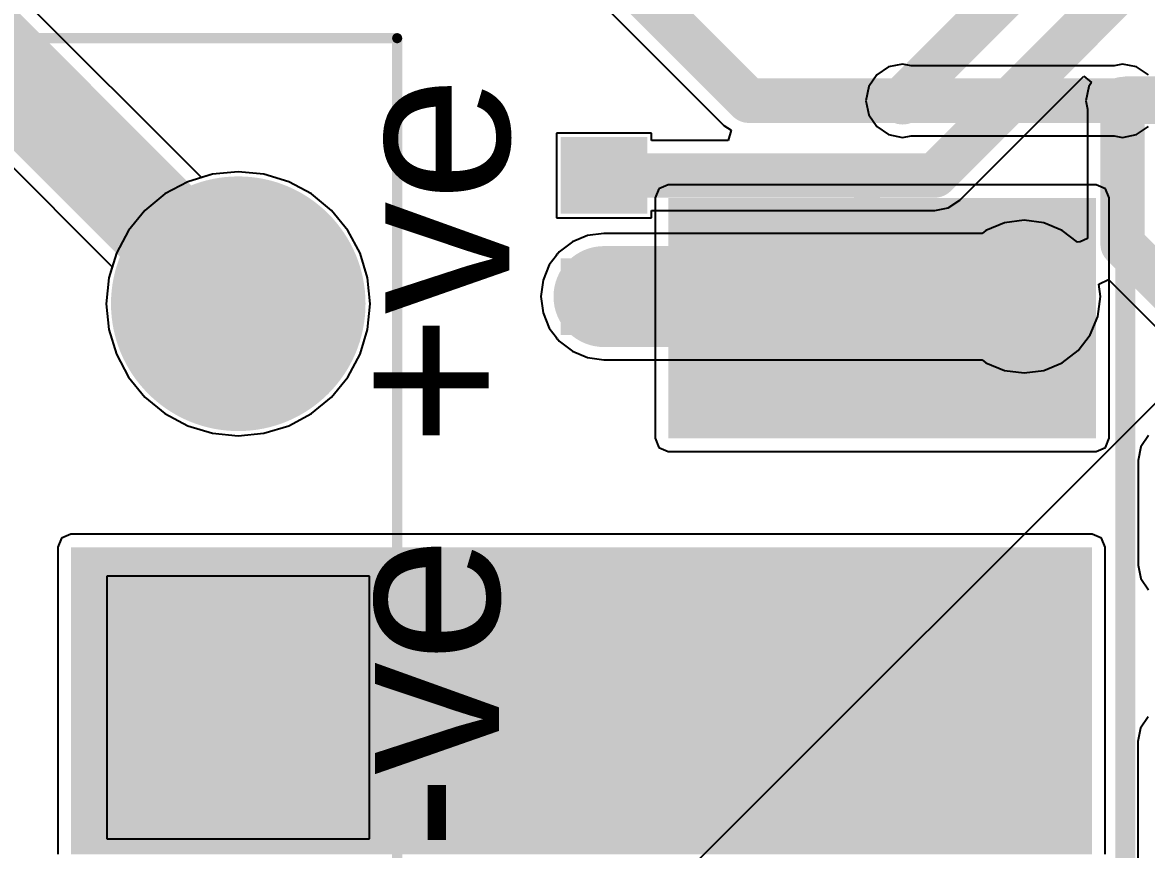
# Model space of a CAD drawing. Header units: millimetres. Extents: x 0 to 214, y 0 to 214.
# Drawn here: x 0.26 to 0.817, y 0.719 to 1.129 of the extents above; entities that cross this region are included whole.
import ezdxf

# ---------------------------------------------------------------- set-up
doc = ezdxf.new("R2010")
doc.units = ezdxf.units.MM
doc.header["$MEASUREMENT"] = 0
for name, color, linetype in [('BottomLayer', 5, 'Continuous'), ('BottomPaste', 16, 'Continuous'), ('BottomSolder', 6, 'Continuous'), ('MultiLayer', 9, 'Continuous'), ('PadHoleLayer', 156, 'Continuous'), ('TopLayer', 1, 'Continuous'), ('TopOverlay', 2, 'Continuous'), ('TopPaste', 8, 'Continuous'), ('TopSolder', 216, 'Continuous'), ('ViaHoleLayer', 16, 'Continuous')]:
    doc.layers.add(name, color=color, linetype=linetype)
doc.styles.add('Arial', font='', dxfattribs={"height": 0.2})
doc.styles.get('Arial').set_extended_font_data('Arial')

# ---------------------------------------------------------------- blocks, each defined once
blk = doc.blocks.new('TBP01R1_508_02BE_186')
at = {"layer": 'BottomLayer'}
blk.add_hatch(color=5, dxfattribs=at).paths.add_polyline_path([(-0.15906, 0.05906), (-0.04094, 0.05906), (-0.04094, -0.05906), (-0.15906, -0.05906)])
h = blk.add_hatch(color=5, dxfattribs=at)
edge = h.paths.add_edge_path()
edge.add_arc((0.1, 0), 0.05906, 0, 360)
at = {"layer": 'BottomSolder'}
blk.add_hatch(color=6, dxfattribs=at).paths.add_polyline_path([(-0.16306, 0.06306), (-0.03694, 0.06306), (-0.03694, -0.06306), (-0.16306, -0.06306)])
h = blk.add_hatch(color=6, dxfattribs=at)
edge = h.paths.add_edge_path()
edge.add_arc((0.1, 0), 0.06306, 0, 360)
at = {"layer": 'MultiLayer'}
blk.add_hatch(color=9, dxfattribs=at).paths.add_polyline_path([(-0.15906, 0.05906), (-0.04094, 0.05906), (-0.04094, -0.05906), (-0.15906, -0.05906)])
h = blk.add_hatch(color=9, dxfattribs=at)
edge = h.paths.add_edge_path()
edge.add_arc((0.1, 0), 0.05906, 0, 360)
at = {"layer": 'PadHoleLayer'}
h = blk.add_hatch(color=156, dxfattribs=at)
edge = h.paths.add_edge_path()
edge.add_arc((-0.1, 0), 0.03346, 0, 360)
h = blk.add_hatch(color=156, dxfattribs=at)
edge = h.paths.add_edge_path()
edge.add_arc((0.1, 0), 0.03346, 0, 360)
at = {"layer": 'TopLayer'}
blk.add_hatch(color=1, dxfattribs=at).paths.add_polyline_path([(-0.15906, 0.05906), (-0.04094, 0.05906), (-0.04094, -0.05906), (-0.15906, -0.05906)])
h = blk.add_hatch(color=1, dxfattribs=at)
edge = h.paths.add_edge_path()
edge.add_arc((0.1, 0), 0.05906, 0, 360)
at = {"layer": 'TopSolder'}
blk.add_hatch(color=216, dxfattribs=at).paths.add_polyline_path([(-0.16306, 0.06306), (-0.03694, 0.06306), (-0.03694, -0.06306), (-0.16306, -0.06306)])
h = blk.add_hatch(color=216, dxfattribs=at)
edge = h.paths.add_edge_path()
edge.add_arc((0.1, 0), 0.06306, 0, 360)
at = {"layer": 'TopOverlay'}
for points, const_width in [([(-0.2315, 0.3937), (0.2315, 0.3937)], 0.005), ([(-0.2315, 0.3937), (-0.2315, -0.07874)], 0.005), ([(0.2315, 0.3937), (0.2315, -0.07874)], 0.005), ([(-0.145, 0.339), (-0.126, 0.32)], 0.01), ([(-0.075, 0.339), (-0.094, 0.32)], 0.01), ([(0.055, 0.339), (0.074, 0.32)], 0.01), ([(0.055, 0.339), (0.074, 0.32)], 0.01), ([(0.125, 0.339), (0.106, 0.32)], 0.01), ([(0.125, 0.339), (0.106, 0.32)], 0.01), ([(-0.126, 0.32), (-0.094, 0.32)], 0.01), ([(0.074, 0.32), (0.106, 0.32)], 0.01), ([(0.074, 0.32), (0.106, 0.32)], 0.01), ([(-0.2315, -0.07874), (0.2315, -0.07874)], 0.005)]:
    blk.add_lwpolyline(points, dxfattribs=dict(at, const_width=const_width))
for points, const_width in [([(-0.23275, 0.3937, 1), (-0.23025, 0.3937, 1)], 0.0025), ([(-0.23275, 0.3937, 1), (-0.23025, 0.3937, 1)], 0.0025), ([(0.23025, 0.3937, 1), (0.23275, 0.3937, 1)], 0.0025), ([(0.23025, 0.3937, 1), (0.23275, 0.3937, 1)], 0.0025), ([(-0.1475, 0.339, 1), (-0.1425, 0.339, 1)], 0.005), ([(-0.0775, 0.339, 1), (-0.0725, 0.339, 1)], 0.005), ([(0.0525, 0.339, 1), (0.0575, 0.339, 1)], 0.005), ([(0.0525, 0.339, 1), (0.0575, 0.339, 1)], 0.005), ([(0.1225, 0.339, 1), (0.1275, 0.339, 1)], 0.005), ([(0.1225, 0.339, 1), (0.1275, 0.339, 1)], 0.005), ([(-0.1285, 0.32, 1), (-0.1235, 0.32, 1)], 0.005), ([(-0.1285, 0.32, 1), (-0.1235, 0.32, 1)], 0.005), ([(-0.0965, 0.32, 1), (-0.0915, 0.32, 1)], 0.005), ([(-0.0965, 0.32, 1), (-0.0915, 0.32, 1)], 0.005), ([(0.0715, 0.32, 1), (0.0765, 0.32, 1)], 0.005), ([(0.0715, 0.32, 1), (0.0765, 0.32, 1)], 0.005), ([(0.0715, 0.32, 1), (0.0765, 0.32, 1)], 0.005), ([(0.0715, 0.32, 1), (0.0765, 0.32, 1)], 0.005), ([(0.1035, 0.32, 1), (0.1085, 0.32, 1)], 0.005), ([(0.1035, 0.32, 1), (0.1085, 0.32, 1)], 0.005), ([(0.1035, 0.32, 1), (0.1085, 0.32, 1)], 0.005), ([(0.1035, 0.32, 1), (0.1085, 0.32, 1)], 0.005), ([(-0.10306, -0.067, 1), (-0.11094, -0.067, 1)], 0.00787), ([(-0.11291, -0.067, 1), (-0.10897, -0.067, 1)], 0.00394), ([(-0.10503, -0.067, 1), (-0.10109, -0.067, 1)], 0.00394), ([(-0.23275, -0.07874, 1), (-0.23025, -0.07874, 1)], 0.0025), ([(-0.23275, -0.07874, 1), (-0.23025, -0.07874, 1)], 0.0025), ([(0.23025, -0.07874, 1), (0.23275, -0.07874, 1)], 0.0025), ([(0.23025, -0.07874, 1), (0.23275, -0.07874, 1)], 0.0025)]:
    blk.add_lwpolyline(points, format="xyb", close=True, dxfattribs=dict(at, const_width=const_width))
blk = doc.blocks.new('RES_0603_B_264')
at = {"layer": 'BottomLayer'}
for points in [[(-0.045, -0.0175), (-0.045, 0.0175), (-0.015, 0.0175), (-0.015, -0.0175)], [(0.015, -0.0175), (0.015, 0.0175), (0.045, 0.0175), (0.045, -0.0175)]]:
    blk.add_hatch(color=5, dxfattribs=at).paths.add_polyline_path(points)
at = {"layer": 'BottomPaste'}
for points in [[(-0.045, -0.0175), (-0.045, 0.0175), (-0.015, 0.0175), (-0.015, -0.0175)], [(0.015, -0.0175), (0.015, 0.0175), (0.045, 0.0175), (0.045, -0.0175)]]:
    blk.add_hatch(color=16, dxfattribs=at).paths.add_polyline_path(points)
at = {"layer": 'BottomSolder'}
for points in [[(-0.049, -0.0215), (-0.049, 0.0215), (-0.011, 0.0215), (-0.011, -0.0215)], [(0.011, -0.0215), (0.011, 0.0215), (0.049, 0.0215), (0.049, -0.0215)]]:
    blk.add_hatch(color=6, dxfattribs=at).paths.add_polyline_path(points)
blk = doc.blocks.new('D2P___321')
at = {"layer": 'TopLayer'}
for points in [[(-0.14094, -0.13504), (-0.05906, -0.13504), (-0.05906, -0.28504), (-0.14094, -0.28504)], [(0.05906, -0.13504), (0.14094, -0.13504), (0.14094, -0.28504), (0.05906, -0.28504)]]:
    blk.add_hatch(color=1, dxfattribs=at).paths.add_polyline_path(points)
at = {"layer": 'TopPaste'}
for points in [[(-0.14094, -0.13504), (-0.05906, -0.13504), (-0.05906, -0.28504), (-0.14094, -0.28504)], [(0.05906, -0.13504), (0.14094, -0.13504), (0.14094, -0.28504), (0.05906, -0.28504)]]:
    blk.add_hatch(color=8, dxfattribs=at).paths.add_polyline_path(points)
at = {"layer": 'TopSolder'}
for points in [[(-0.14494, -0.13104), (-0.05506, -0.13104), (-0.05506, -0.28904), (-0.14494, -0.28904)], [(0.05506, -0.13104), (0.14494, -0.13104), (0.14494, -0.28904), (0.05506, -0.28904)]]:
    blk.add_hatch(color=216, dxfattribs=at).paths.add_polyline_path(points)
at = {"layer": 'TopOverlay', "const_width": 0.01}
for points in [[(-0.205, -0.064), (-0.205, 0.02)], [(0.201, -0.064), (-0.205, -0.064)]]:
    blk.add_lwpolyline(points, dxfattribs=at)
at = {"layer": 'TopOverlay'}
for points, const_width in [([(-0.2075, -0.064, 1), (-0.2025, -0.064, 1)], 0.005), ([(-0.2075, -0.064, 1), (-0.2025, -0.064, 1)], 0.005), ([(-0.153, -0.192, 1), (-0.167, -0.192, 1)], 0.01), ([(-0.1695, -0.192, 1), (-0.1645, -0.192, 1)], 0.005), ([(-0.1555, -0.192, 1), (-0.1505, -0.192, 1)], 0.005)]:
    blk.add_lwpolyline(points, format="xyb", close=True, dxfattribs=dict(at, const_width=const_width))

msp = doc.modelspace()

# ---------------------------------------------------------------- hatches: boundary and pattern name
at = {"layer": 'BottomLayer'}
h = msp.add_hatch(color=5, dxfattribs=at)
edge = h.paths.add_edge_path()
edge.add_arc((0.69614, 1.09017), 0.01181, 0, 360)
h = msp.add_hatch(color=5, dxfattribs=at)
edge = h.paths.add_edge_path()
edge.add_arc((0.80514, 1.09017), 0.01181, 0, 360)
h = msp.add_hatch(color=5, dxfattribs=at)
edge = h.paths.add_edge_path()
edge.add_arc((0.75635, 0.99317), 0.0315, 0, 360)
h = msp.add_hatch(color=5, dxfattribs=at)
edge = h.paths.add_edge_path()
edge.add_arc((0.75646, 0.99328), 0.01181, 0, 360)
at = {"layer": 'BottomSolder'}
h = msp.add_hatch(color=6, dxfattribs=at)
edge = h.paths.add_edge_path()
edge.add_arc((0.69614, 1.09017), 0.00591, 0, 360)
h = msp.add_hatch(color=6, dxfattribs=at)
edge = h.paths.add_edge_path()
edge.add_arc((0.80514, 1.09017), 0.00591, 0, 360)
h = msp.add_hatch(color=6, dxfattribs=at)
edge = h.paths.add_edge_path()
edge.add_arc((0.75635, 0.99317), 0.01575, 0, 360)
h = msp.add_hatch(color=6, dxfattribs=at)
edge = h.paths.add_edge_path()
edge.add_arc((0.75646, 0.99328), 0.00591, 0, 360)
at = {"layer": 'TopLayer'}
h = msp.add_hatch(color=1, dxfattribs=at)
edge = h.paths.add_edge_path()
edge.add_arc((0.69614, 1.09017), 0.01181, 0, 360)
h = msp.add_hatch(color=1, dxfattribs=at)
edge = h.paths.add_edge_path()
edge.add_arc((0.80514, 1.09017), 0.01181, 0, 360)
for points in [[(0.58, 0.923), (0.792, 0.923), (0.792, 1.042), (0.58, 1.042)], [(0.284, 0.717), (0.79, 0.717), (0.79, 0.869), (0.284, 0.869)]]:
    msp.add_hatch(color=1, dxfattribs=at).paths.add_polyline_path(points)
h = msp.add_hatch(color=1, dxfattribs=at)
edge = h.paths.add_edge_path()
edge.add_arc((0.75635, 0.99317), 0.0315, 0, 360)
h = msp.add_hatch(color=1, dxfattribs=at)
edge = h.paths.add_edge_path()
edge.add_arc((0.75646, 0.99328), 0.01181, 0, 360)
at = {"layer": 'TopSolder'}
h = msp.add_hatch(color=216, dxfattribs=at)
edge = h.paths.add_edge_path()
edge.add_arc((0.69614, 1.09017), 0.00591, 0, 360)
h = msp.add_hatch(color=216, dxfattribs=at)
edge = h.paths.add_edge_path()
edge.add_arc((0.80514, 1.09017), 0.00591, 0, 360)
h = msp.add_hatch(color=216, dxfattribs=at)
edge = h.paths.add_edge_path()
edge.add_arc((0.75635, 0.99317), 0.01575, 0, 360)
h = msp.add_hatch(color=216, dxfattribs=at)
edge = h.paths.add_edge_path()
edge.add_arc((0.75646, 0.99328), 0.00591, 0, 360)
at = {"layer": 'ViaHoleLayer'}
h = msp.add_hatch(color=16, dxfattribs=at)
edge = h.paths.add_edge_path()
edge.add_arc((0.69614, 1.09017), 0.00591, 0, 360)
h = msp.add_hatch(color=16, dxfattribs=at)
edge = h.paths.add_edge_path()
edge.add_arc((0.80514, 1.09017), 0.00591, 0, 360)
h = msp.add_hatch(color=16, dxfattribs=at)
edge = h.paths.add_edge_path()
edge.add_arc((0.75635, 0.99317), 0.01575, 0, 360)
h = msp.add_hatch(color=16, dxfattribs=at)
edge = h.paths.add_edge_path()
edge.add_arc((0.75646, 0.99328), 0.00591, 0, 360)

# ---------------------------------------------------------------- linework, layer by layer
at = {"layer": 'BottomLayer'}
for p, q in [((0.44074, 1.24474), (0.60757, 1.07792)), ((0.7244, 1.04092), (0.78587, 1.10239)), ((0.78587, 1.10239), (0.78975, 1.0992)), ((0.78975, 1.0992), (0.78836, 1.09712)), ((0.78836, 1.09712), (0.78698, 1.09017)), ((0.78698, 1.09017), (0.78781, 1.08602)), ((0.78781, 1.08602), (0.78781, 1.02199)), ((0.60757, 1.07792), (0.61118, 1.07551)), ((0.61118, 1.07551), (0.60966, 1.07051)), ((0.57164, 1.07417), (0.52464, 1.07417)), ((0.52464, 1.07417), (0.52464, 1.03217)), ((0.57164, 1.07051), (0.57164, 1.07417)), ((0.60966, 1.07051), (0.57164, 1.07051)), ((0.35419, 1.05374), (0.34192, 1.05002)), ((0.36694, 1.05499), (0.35419, 1.05374)), ((0.37969, 1.05374), (0.36694, 1.05499)), ((0.39196, 1.05002), (0.37969, 1.05374)), ((0.34192, 1.05002), (0.33062, 1.04397)), ((0.40326, 1.04397), (0.39196, 1.05002)), ((0.33062, 1.04397), (0.32072, 1.03584)), ((0.41316, 1.03584), (0.40326, 1.04397)), ((0.71214, 1.03584), (0.71877, 1.03716)), ((0.71877, 1.03716), (0.7244, 1.04092)), ((0.32072, 1.03584), (0.31259, 1.02594)), ((0.42129, 1.02594), (0.41316, 1.03584)), ((0.52464, 1.03217), (0.57164, 1.03217)), ((0.57164, 1.03217), (0.57164, 1.03584)), ((0.57164, 1.03584), (0.71214, 1.03584)), ((0.75635, 1.03099), (0.74657, 1.0297)), ((0.76614, 1.0297), (0.75635, 1.03099)), ((0.31259, 1.02594), (0.30655, 1.01464)), ((0.42733, 1.01464), (0.42129, 1.02594)), ((0.73744, 1.02593), (0.73551, 1.02444)), ((0.74657, 1.0297), (0.73744, 1.02593)), ((0.77526, 1.02593), (0.76614, 1.0297)), ((0.78281, 1.02014), (0.77526, 1.02593)), ((0.53251, 1.02025), (0.52603, 1.01528)), ((0.54005, 1.02337), (0.53251, 1.02025)), ((0.54814, 1.02444), (0.54005, 1.02337)), ((0.73551, 1.02444), (0.54814, 1.02444)), ((0.7841, 1.02036), (0.78281, 1.02014)), ((0.78781, 1.02199), (0.7841, 1.02036)), ((0.30655, 1.01464), (0.30283, 1.00237)), ((0.43105, 1.00237), (0.42733, 1.01464)), ((0.52518, 1.01417), (0.52464, 1.01417)), ((0.52464, 1.01417), (0.52464, 1.01347)), ((0.52603, 1.01528), (0.52518, 1.01417)), ((0.52106, 1.00881), (0.51794, 1.00127)), ((0.52464, 1.01347), (0.52106, 1.00881)), ((0.30283, 1.00237), (0.30157, 0.98962)), ((0.43231, 0.98962), (0.43105, 1.00237)), ((0.51794, 1.00127), (0.51687, 0.99317)), ((0.79337, 0.99926), (0.79811, 1.0016)), ((0.79417, 0.99317), (0.79337, 0.99926)), ((0.79811, 1.0016), (0.84663, 0.95307)), ((0.51687, 0.99317), (0.51794, 0.98508)), ((0.79288, 0.98338), (0.79417, 0.99317)), ((0.30157, 0.98962), (0.30283, 0.97687)), ((0.43105, 0.97687), (0.43231, 0.98962)), ((0.51794, 0.98508), (0.52106, 0.97754)), ((0.78911, 0.97426), (0.79288, 0.98338)), ((0.30283, 0.97687), (0.30655, 0.96461)), ((0.42733, 0.96461), (0.43105, 0.97687)), ((0.52106, 0.97754), (0.52464, 0.97288)), ((0.52464, 0.97288), (0.52464, 0.97217)), ((0.52464, 0.97217), (0.52518, 0.97217)), ((0.52518, 0.97217), (0.52603, 0.97106)), ((0.52603, 0.97106), (0.53251, 0.96609)), ((0.7831, 0.96643), (0.78911, 0.97426)), ((0.30655, 0.96461), (0.31259, 0.9533)), ((0.42129, 0.9533), (0.42733, 0.96461)), ((0.53251, 0.96609), (0.54005, 0.96297)), ((0.77526, 0.96042), (0.7831, 0.96643)), ((0.54005, 0.96297), (0.54814, 0.96191)), ((0.54814, 0.96191), (0.73551, 0.96191)), ((0.73551, 0.96191), (0.73744, 0.96042)), ((0.73744, 0.96042), (0.74657, 0.95664)), ((0.76614, 0.95664), (0.77526, 0.96042)), ((0.31259, 0.9533), (0.32072, 0.9434)), ((0.41316, 0.9434), (0.42129, 0.9533)), ((0.74657, 0.95664), (0.75635, 0.95535)), ((0.75635, 0.95535), (0.76614, 0.95664)), ((0.32072, 0.9434), (0.33062, 0.93527)), ((0.40326, 0.93527), (0.41316, 0.9434)), ((0.33062, 0.93527), (0.34192, 0.92923)), ((0.39196, 0.92923), (0.40326, 0.93527)), ((0.34192, 0.92923), (0.35419, 0.92551)), ((0.35419, 0.92551), (0.36694, 0.92425)), ((0.36694, 0.92425), (0.37969, 0.92551)), ((0.37969, 0.92551), (0.39196, 0.92923)), ((0.81788, 0.92433), (0.81413, 0.91871)), ((0.81413, 0.91871), (0.81281, 0.91207)), ((0.81281, 0.91207), (0.81281, 0.86017)), ((0.81281, 0.86017), (0.81413, 0.85354)), ((0.43199, 0.85468), (0.30188, 0.85468)), ((0.30188, 0.85468), (0.30188, 0.72457)), ((0.43199, 0.72457), (0.43199, 0.85468)), ((0.81413, 0.85354), (0.81788, 0.84792)), ((0.81774, 0.78509), (0.81399, 0.77947)), ((0.81399, 0.77947), (0.81267, 0.77283)), ((0.81267, 0.77283), (0.81267, 0.688)), ((0.30188, 0.72457), (0.43199, 0.72457))]:
    msp.add_line(p, q, dxfattribs=at)
for points, const_width in [([(0.453, 1.257), (0.61983, 1.09017)], 0.022), ([(0.69664, 1.09167), (0.77514, 1.17017)], 0.022), ([(0.71214, 1.05317), (0.80414, 1.14517)], 0.022), ([(0.61983, 1.09017), (0.69614, 1.09017)], 0.022), ([(0.80514, 1.08957), (0.80514, 1.09017)], 0.022), ([(0.80514, 1.08957), (0.92396, 1.08957)], 0.022), ([(0.80514, 1.01907), (0.80514, 1.08957)], 0.022), ([(0.54814, 1.05317), (0.71214, 1.05317)], 0.022), ([(0.80514, 1.01907), (0.87114, 0.95307)], 0.022), ([(0.54814, 0.99317), (0.75635, 0.99317)], 0.05), ([(0.35869, 0.98962), (0.36694, 0.98962)], 0.022)]:
    msp.add_lwpolyline(points, dxfattribs=dict(at, const_width=const_width))
for points, const_width in [([(0.61433, 1.09017, 1), (0.62533, 1.09017, 1)], 0.011), ([(0.61433, 1.09017, 1), (0.62533, 1.09017, 1)], 0.011), ([(0.69064, 1.09017, 1), (0.70164, 1.09017, 1)], 0.011), ([(0.69114, 1.09167, 1), (0.70214, 1.09167, 1)], 0.011), ([(0.79964, 1.09017, 1), (0.81064, 1.09017, 1)], 0.011), ([(0.79964, 1.08957, 1), (0.81064, 1.08957, 1)], 0.011), ([(0.79964, 1.08957, 1), (0.81064, 1.08957, 1)], 0.011), ([(0.79964, 1.08957, 1), (0.81064, 1.08957, 1)], 0.011), ([(0.54264, 1.05317, 1), (0.55364, 1.05317, 1)], 0.011), ([(0.70664, 1.05317, 1), (0.71764, 1.05317, 1)], 0.011), ([(0.70664, 1.05317, 1), (0.71764, 1.05317, 1)], 0.011), ([(0.79964, 1.01907, 1), (0.81064, 1.01907, 1)], 0.011), ([(0.79964, 1.01907, 1), (0.81064, 1.01907, 1)], 0.011), ([(0.53564, 0.99317, 1), (0.56064, 0.99317, 1)], 0.025), ([(0.74385, 0.99317, 1), (0.76885, 0.99317, 1)], 0.025), ([(0.35319, 0.98962, 1), (0.36419, 0.98962, 1)], 0.011), ([(0.36144, 0.98962, 1), (0.37244, 0.98962, 1)], 0.011)]:
    msp.add_lwpolyline(points, format="xyb", close=True, dxfattribs=dict(at, const_width=const_width))
at = {"layer": 'BottomSolder'}
msp.add_line((0.01449, 0.13433), (214.06023, 213.98652), dxfattribs=at)
at = {"layer": 'TopLayer'}
for p, q in [((0.34871, 1.05207), (0.20427, 1.19651)), ((0.15089, 1.16145), (0.30449, 1.00785)), ((0.6833, 1.10301), (0.67936, 1.09712)), ((0.68919, 1.10695), (0.6833, 1.10301)), ((0.69614, 1.10833), (0.68919, 1.10695)), ((0.7003, 1.10751), (0.69614, 1.10833)), ((0.80098, 1.10751), (0.7003, 1.10751)), ((0.80514, 1.10833), (0.80098, 1.10751)), ((0.81209, 1.10695), (0.80514, 1.10833)), ((0.81798, 1.10301), (0.81209, 1.10695)), ((0.67936, 1.09712), (0.67798, 1.09017)), ((0.67798, 1.09017), (0.67936, 1.08322)), ((0.67936, 1.08322), (0.6833, 1.07733)), ((0.6833, 1.07733), (0.68919, 1.0734)), ((0.81209, 1.0734), (0.81798, 1.07733)), ((0.68919, 1.0734), (0.69614, 1.07201)), ((0.69614, 1.07201), (0.7003, 1.07284)), ((0.7003, 1.07284), (0.80098, 1.07284)), ((0.80098, 1.07284), (0.80514, 1.07201)), ((0.80514, 1.07201), (0.81209, 1.0734)), ((0.35419, 1.05374), (0.34871, 1.05207)), ((0.36694, 1.05499), (0.35419, 1.05374)), ((0.37969, 1.05374), (0.36694, 1.05499)), ((0.39196, 1.05002), (0.37969, 1.05374)), ((0.40326, 1.04397), (0.39196, 1.05002)), ((0.58, 1.04849), (0.57541, 1.04659)), ((0.792, 1.04849), (0.58, 1.04849)), ((0.79659, 1.04659), (0.792, 1.04849)), ((0.41316, 1.03584), (0.40326, 1.04397)), ((0.57541, 1.04659), (0.57351, 1.042)), ((0.57351, 1.042), (0.57351, 0.923)), ((0.79849, 1.042), (0.79659, 1.04659)), ((0.79849, 0.923), (0.79849, 1.042)), ((0.42129, 1.02594), (0.41316, 1.03584)), ((0.42733, 1.01464), (0.42129, 1.02594)), ((0.43105, 1.00237), (0.42733, 1.01464)), ((0.30449, 1.00785), (0.30283, 1.00237)), ((0.30283, 1.00237), (0.30157, 0.98962)), ((0.43231, 0.98962), (0.43105, 1.00237)), ((0.30157, 0.98962), (0.30283, 0.97687)), ((0.43105, 0.97687), (0.43231, 0.98962)), ((0.30283, 0.97687), (0.30655, 0.96461)), ((0.42733, 0.96461), (0.43105, 0.97687)), ((0.30655, 0.96461), (0.31259, 0.9533)), ((0.42129, 0.9533), (0.42733, 0.96461)), ((0.31259, 0.9533), (0.32072, 0.9434)), ((0.41316, 0.9434), (0.42129, 0.9533)), ((0.32072, 0.9434), (0.33062, 0.93527)), ((0.40326, 0.93527), (0.41316, 0.9434)), ((0.33062, 0.93527), (0.34192, 0.92923)), ((0.39196, 0.92923), (0.40326, 0.93527)), ((0.34192, 0.92923), (0.35419, 0.92551)), ((0.35419, 0.92551), (0.36694, 0.92425)), ((0.36694, 0.92425), (0.37969, 0.92551)), ((0.37969, 0.92551), (0.39196, 0.92923)), ((0.57351, 0.923), (0.57541, 0.91841)), ((0.79659, 0.91841), (0.79849, 0.923)), ((0.57541, 0.91841), (0.58, 0.91651)), ((0.58, 0.91651), (0.792, 0.91651)), ((0.792, 0.91651), (0.79659, 0.91841)), ((0.284, 0.87549), (0.27941, 0.87359)), ((0.79, 0.87549), (0.284, 0.87549)), ((0.79459, 0.87359), (0.79, 0.87549)), ((0.27941, 0.87359), (0.27751, 0.869)), ((0.27751, 0.869), (0.27751, 0.717)), ((0.79649, 0.869), (0.79459, 0.87359)), ((0.79649, 0.717), (0.79649, 0.869))]:
    msp.add_line(p, q, dxfattribs=at)
for points, const_width in [([(0.173, 1.18356), (0.36694, 0.98962)], 0.05), ([(0.69614, 1.09017), (0.80514, 1.09017)], 0.022), ([(0.66047, 0.99216), (0.66159, 0.99328)], 0.05), ([(0.66159, 0.99328), (0.75646, 0.99328)], 0.05)]:
    msp.add_lwpolyline(points, dxfattribs=dict(at, const_width=const_width))
for points, const_width in [([(0.69064, 1.09017, 1), (0.70164, 1.09017, 1)], 0.011), ([(0.79964, 1.09017, 1), (0.81064, 1.09017, 1)], 0.011), ([(0.35444, 0.98962, 1), (0.37944, 0.98962, 1)], 0.025), ([(0.64797, 0.99216, 1), (0.67297, 0.99216, 1)], 0.025), ([(0.64909, 0.99328, 1), (0.67409, 0.99328, 1)], 0.025), ([(0.64909, 0.99328, 1), (0.67409, 0.99328, 1)], 0.025), ([(0.74396, 0.99328, 1), (0.76896, 0.99328, 1)], 0.025)]:
    msp.add_lwpolyline(points, format="xyb", close=True, dxfattribs=dict(at, const_width=const_width))
at = {"layer": 'TopSolder'}
msp.add_line((0.01449, 0.13433), (214.06023, 213.98652), dxfattribs=at)

# ---------------------------------------------------------------- block references
for name, p, rotation in [('TBP01R1_508_02BE_186', (0.36694, 0.88962), 90), ('D2P___321', (0.87051, 0.89216), 270), ('RES_0603_B_264', (0.54814, 1.02317), 90)]:
    msp.add_blockref(name, p, dxfattribs=dict(rotation=rotation))

# ---------------------------------------------------------------- texts
at = {"layer": 'TopOverlay', "style": 'Arial'}
for s, p in [('+ve', (0.5012, 0.91907)), ('-ve', (0.4962, 0.71907))]:
    msp.add_text(s, height=0.08, rotation=90, dxfattribs=at).set_placement(p)

doc.saveas('drawing.dxf')
